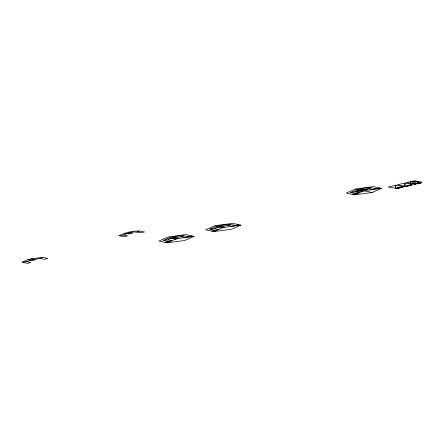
<?xml version="1.0" encoding="UTF-8"?>
<svg xmlns="http://www.w3.org/2000/svg" width="444" height="444" viewBox="0 0 444 444"><rect width="100%" height="100%" fill="white"/><g stroke="black" fill="none" stroke-linecap="round" stroke-linejoin="round"><path stroke-width="0.67" d="M363.969 190.437L364.185 189.261M398.518 188.145L398.562 187.69L395.443 188.434L396.958 188.517L398.518 188.145L398.651 187.707L402.347 186.93M402.375 186.774L403.241 186.569L403.196 187.024L398.607 188.162L398.651 187.707M410.489 181.624L410.189 183.322L406.599 182.556L414.424 180.686L418.015 181.452L410.534 181.613M410.767 185.209L409.307 185.72L408.208 185.52M417.105 183.272L417.06 183.727L414.002 184.132L417.121 183.389M418.664 182.9L421.783 182.157L421.739 182.612L419.408 183.211L418.664 182.9L420.274 183.006L417.155 183.749L417.199 183.294L418.775 183.033M26.801 261.616L30.836 262.476L27.317 263.314L22.2 262.226L26.801 261.616L30.059 260.117L40.054 258.425L42.452 257.37L47.652 258.48L44.195 259.307L40.054 258.425M22.2 262.226L27.905 259.657L31.346 258.835L42.452 257.37M118.992 235.703C126.784 231.946 136.097 229.715 144.589 231.94C139.938 233.622 135.215 230.802 130.431 232.75C126.462 233.339 123.121 235.858 118.992 235.703L124.198 236.813L127.656 235.986L123.515 235.104M136.991 231.879L139.388 230.83M168.365 241.603L163.159 240.493C170.946 236.735 180.264 234.504 188.756 236.73M163.159 240.493L167.677 239.893L171.156 238.361L181.158 236.674L183.55 235.62M167.149 242.829L184.771 240.493L194.111 236.386L185.825 234.621L168.204 236.957L158.863 241.064L167.149 242.829L175.674 239.083M214.968 225.691L205.628 229.798L213.914 231.568L231.535 229.232L240.876 225.125L232.595 223.354L214.968 225.691L217.516 226.235M215.129 230.342L209.923 229.226C217.71 225.474 227.028 223.238 235.52 225.469M209.923 229.226L214.441 228.627L217.921 227.1L221.362 226.279L227.922 225.408L230.314 224.353M213.914 231.568L222.444 227.816M355.633 188.961L346.298 193.062L354.578 194.833L372.205 192.496L381.54 188.389L373.26 186.619L355.633 188.961L358.18 189.505M355.794 193.606L350.594 192.496C358.38 188.739 367.699 186.508 376.185 188.733M354.578 194.833L363.109 191.081M364.729 190.371L370.984 187.623M411.671 183.328L411.089 183.511L413.958 184.127L421.783 182.157M416.505 183.2L417.854 182.878L418.109 181.479L410.278 183.328L410.534 181.929L411.882 181.607L418.059 181.468M352.508 194.389L359.252 192.779L355.111 191.897L358.586 190.365L368.587 188.672L372.727 189.56L379.47 187.945M165.074 242.391L171.817 240.776L167.677 239.893M192.036 235.947L185.298 237.557L181.158 236.674M211.844 231.124L218.581 229.515L214.441 228.627M238.805 224.681L232.062 226.29L227.922 225.408M398.668 187.823L400.211 187.335M414.851 183.81L416.217 183.633M419.53 182.695L420.89 182.512M395.443 188.434L398.501 188.028M401.709 187.301L400.122 187.318L401.726 187.418L398.607 188.162M418.742 183.222L417.155 183.749M409.046 185.781L405.749 186.569L404.734 186.352L409.218 185.736M350.594 192.496L362.393 190.931M365.445 190.526L381.54 188.389M408.391 185.52L412.015 185.02L411.1 184.826M224.781 227.256L240.876 225.125M178.016 238.522L194.111 236.386M418.681 183.017L420.179 182.984L420.196 182.678M410.328 183.339L417.848 183.194L418.098 181.796L418.87 181.652L421.739 182.268M413.986 184.021L417.06 183.727M357.442 190.87L362.631 190.754M403.202 186.658L395.976 185.426L395.421 188.522L403.241 186.569M359.901 189.089L364.052 189.977L360.611 190.798L356.46 189.915M362.332 190.387L363.203 190.576M364.635 190.881L372.205 192.496M219.236 225.824L223.388 226.712L219.947 227.533L215.795 226.645M221.667 227.123L222.533 227.306M172.472 237.09L176.623 237.973L173.182 238.794L169.031 237.912M174.903 238.384L175.769 238.572M128.305 232.295L132.456 233.183L129.015 234.005L124.864 233.117M31.346 258.835L35.52 259.723L32.079 260.545L27.905 259.657M421.739 182.612L419.408 183.211M415.517 183.799L415.501 184.099M403.196 187.024L401.637 187.396M401.654 187.096L400.982 187.107M221.756 227.495L221.695 227.833L223.193 227.8L224.753 227.428L224.814 227.089L221.756 227.495M362.404 190.853C365.39 191.802 366.794 189.349 362.404 190.853M395.931 185.126L395.376 188.223L388.15 186.991L395.931 185.126M405.206 182.928L404.645 186.025L397.419 184.787L405.206 182.928M405.244 183.222L404.689 186.325L412.47 184.46L405.244 183.222M174.986 238.755L174.925 239.1L176.423 239.066L177.983 238.694L178.044 238.35L174.986 238.755"/></g></svg>
